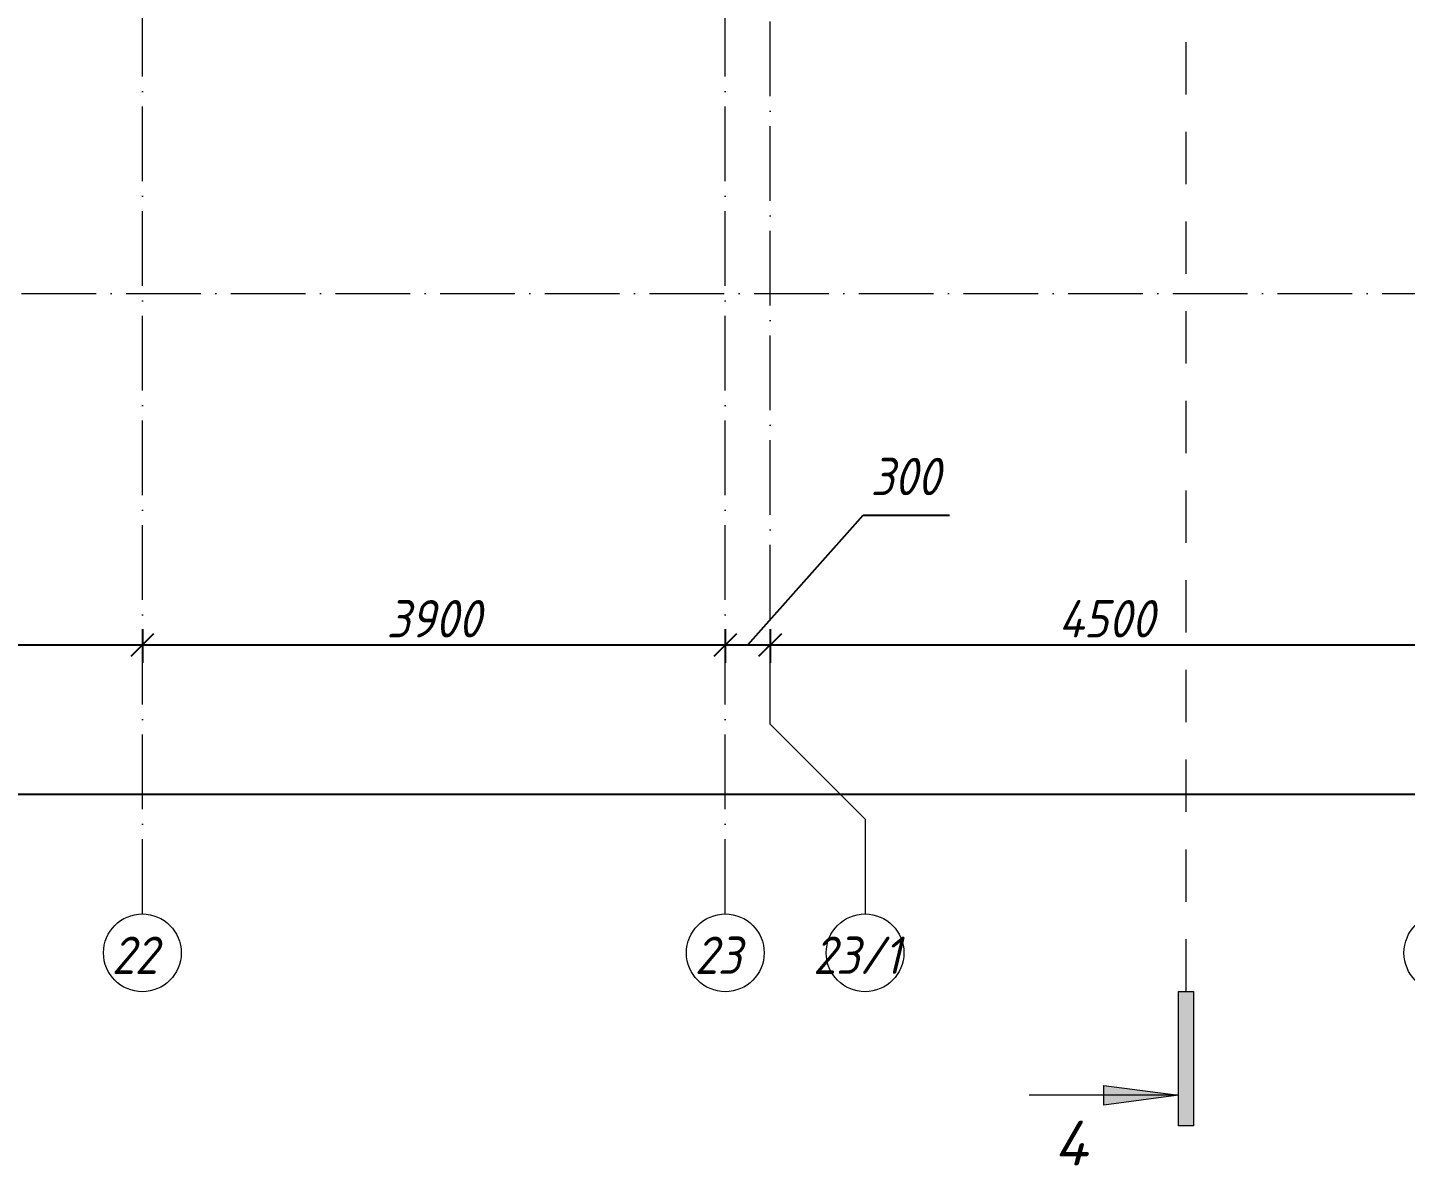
# Model space of a CAD drawing. Header units: millimetres. Extents: x -6064 to 178764, y -5836 to 29924.
# Drawn here: x 79892 to 89110, y -5832 to 1779 of the extents above; entities that cross this region are included whole.
import ezdxf

# ---------------------------------------------------------------- set-up
doc = ezdxf.new("R2010")
doc.units = ezdxf.units.MM
doc.linetypes.add('01 Штриховая _4 мм_', pattern=[600, 350, -250])
doc.linetypes.add('50_200_ШТРИХ_1Т_ш5_п1_п1_', pattern=[700, 500, -100, 0, -100])
doc.layers.add('A-ANNO-DIMS', color=7, linetype='Continuous')
for name, color, linetype, lineweight in [('G-ANNO-SYMB-1', 7, '01 Штриховая _4 мм_', 9), ('Оси', 7, 'Continuous', 9), ('Оси-1', 7, '50_200_ШТРИХ_1Т_ш5_п1_п1_', 9)]:
    doc.layers.add(name, color=color, linetype=linetype, lineweight=lineweight)
doc.styles.add('ISOCPEUR_I', font='isocpeui.ttf', dxfattribs={"width": 0.9, "height": 250})
doc.styles.add('ISOCPEUR_I_1', font='isocpeui.ttf', dxfattribs={"height": 300})
doc.dimstyles.new('ISO-2_5_0_9К_БОЛЬШОЙ__с_подложкой_', dxfattribs={"dimscale": 304.8, "dimtxt": 248.995294, "dimasz": 0.492126, "dimexe": 0.393701, "dimexo": 0, "dimgap": 0.164042, "dimtad": 1, "dimdec": 0, "dimzin": 0, "dimdsep": 46, "dimtxsty": 'ISOCPEUR_I', "dimblk1": 'OBLIQUE', "dimblk2": 'OBLIQUE', "dimsah": 1, "dimcen": 0.09, "dimdle": 0.393701, "dimazin": 0, "dimtfac": 1, "dimtdec": 4, "dimtix": 1, "dimtmove": 0, "dimatfit": 3, "dimfxl": 1, "dimtvp": 1, "dimtfill": 1, "dimtolj": 1, "dimtzin": 0, "dimarcsym": 2})
doc.dimstyles.new('ISO-2_5_0_9К_БОЛЬШОЙ__с_подложкой__1', dxfattribs={"dimscale": 304.8, "dimtxt": 248.995294, "dimasz": 0.492126, "dimexe": 0.393701, "dimexo": 0, "dimgap": 0.164042, "dimtad": 1, "dimdec": 0, "dimzin": 0, "dimdsep": 46, "dimtxsty": 'ISOCPEUR_I', "dimblk1": 'OBLIQUE', "dimblk2": 'OBLIQUE', "dimsah": 1, "dimcen": 0.09, "dimdle": 0.393701, "dimazin": 0, "dimtfac": 1, "dimtdec": 4, "dimtix": 1, "dimtmove": 1, "dimatfit": 3, "dimfxl": 1, "dimtvp": 1, "dimtfill": 1, "dimtolj": 1, "dimtzin": 0, "dimarcsym": 2})
doc.dimstyles.new('ISO-2_5_0_9К_БОЛЬШОЙ__с_подложкой__2', dxfattribs={"dimscale": 304.8, "dimtxt": 248.995294, "dimasz": 0.492126, "dimexe": 0.393701, "dimexo": 0, "dimgap": 0.164042, "dimtad": 1, "dimdec": 0, "dimzin": 0, "dimdsep": 46, "dimtxsty": 'ISOCPEUR_I', "dimblk1": 'OBLIQUE', "dimblk2": 'OBLIQUE', "dimsah": 1, "dimcen": 0.09, "dimdle": 0.393701, "dimazin": 0, "dimtfac": 1, "dimtdec": 4, "dimtix": 1, "dimtmove": 2, "dimatfit": 3, "dimfxl": 1, "dimtvp": 1, "dimtfill": 1, "dimtolj": 1, "dimtzin": 0, "dimarcsym": 2})

# ---------------------------------------------------------------- blocks, each defined once
blk = doc.blocks.new('Ось сетки - Круг_Ø6_00__ISO-2_5_0_9K_ кружки поменьше-23056867-АР1_1_Кладочный план 2 этажа')
at = {"layer": 'Оси'}
blk.add_circle((0, 0), 2.6, dxfattribs=at)
blk = doc.blocks.new('Разрез - Концевая часть разреза пр_-17661887-АР1_1_Кладочный план 2 этажа')
at = {"layer": 'G-ANNO-SYMB-1'}
for points in [[(0, 0.5), (0, -0.5), (-9, -0.5), (-9, 0.5)], [(-6.292, -5.5), (-7.609, -5.5), (-6.95, -0.5)]]:
    blk.add_hatch(color=256, dxfattribs=at).paths.add_polyline_path(points, flags=0)
for p, q in [((0, 0.5), (-9, 0.5)), ((-9, 0.5), (-9, -0.5)), ((0, -0.5), (0, 0.5)), ((-9, -0.5), (0, -0.5)), ((-6.95, -0.5), (-7.609, -5.5)), ((-6.95, -0.5), (-6.95, -10.5)), ((-6.292, -5.5), (-6.95, -0.5)), ((-7.609, -5.5), (-6.292, -5.5))]:
    blk.add_line(p, q, dxfattribs=at)
blk = doc.blocks.new('_Oblique')
at = {"color": 0, "linetype": 'ByBlock', "lineweight": -2}
blk.add_line((-0.5, -0.5), (0.5, 0.5), dxfattribs=at)
blk = doc.blocks.new('DIMBLOCK155-АР1_1_Кладочный план 2 этажа')
at = {"layer": 'A-ANNO-DIMS', "color": 0, "lineweight": -2, "transparency": 16777216}
for p, q in [((75560, -2244.1), (75560, -2470.2)), ((80660, -2244.1), (80660, -2470.2)), ((75440, -2350.2), (80780, -2350.2))]:
    blk.add_line(p, q, dxfattribs=at)
at = {"layer": 'Defpoints', "color": 0, "transparency": 16777216}
for p in [(75560, -2244.1), (80660, -2244.1), (80660, -2350.2)]:
    blk.add_point(p, dxfattribs=at)
at = {"layer": 'A-ANNO-DIMS', "color": 0, "lineweight": -2, "transparency": 16777216, "xscale": 150, "yscale": 150, "zscale": 150, "rotation": 180}
blk.add_blockref('_Oblique', (75560, -2350.2), dxfattribs=at)
at = {"layer": 'A-ANNO-DIMS', "color": 0, "lineweight": -2, "transparency": 16777216, "xscale": 150, "yscale": 150, "zscale": 150}
blk.add_blockref('_Oblique', (80660, -2350.2), dxfattribs=at)
at = {"layer": 'A-ANNO-DIMS', "color": 0, "transparency": 16777216, "insert": (78110, -2175.2), "char_height": 250, "width": 701.018, "attachment_point": 5, "style": 'ISOCPEUR_I', "bg_fill": 3, "box_fill_scale": 1.1, "bg_fill_color": 256, "bg_fill_true_color": 13158600, "bg_fill_transparency": 0}
blk.add_mtext('\\A1;5100', dxfattribs=at)
blk = doc.blocks.new('DIMBLOCK156-АР1_1_Кладочный план 2 этажа')
at = {"layer": 'A-ANNO-DIMS', "color": 0, "lineweight": -2, "transparency": 16777216}
for p, q in [((80660, -2244.1), (80660, -2470.2)), ((84560, -2244.1), (84560, -2470.2)), ((80540, -2350.2), (84680, -2350.2))]:
    blk.add_line(p, q, dxfattribs=at)
at = {"layer": 'Defpoints', "color": 0, "transparency": 16777216}
for p in [(80660, -2244.1), (84560, -2244.1), (84560, -2350.2)]:
    blk.add_point(p, dxfattribs=at)
at = {"layer": 'A-ANNO-DIMS', "color": 0, "lineweight": -2, "transparency": 16777216, "xscale": 150, "yscale": 150, "zscale": 150, "rotation": 180}
blk.add_blockref('_Oblique', (80660, -2350.2), dxfattribs=at)
at = {"layer": 'A-ANNO-DIMS', "color": 0, "lineweight": -2, "transparency": 16777216, "xscale": 150, "yscale": 150, "zscale": 150}
blk.add_blockref('_Oblique', (84560, -2350.2), dxfattribs=at)
at = {"layer": 'A-ANNO-DIMS', "color": 0, "transparency": 16777216, "insert": (82610, -2175.2), "char_height": 250, "width": 758.478, "attachment_point": 5, "style": 'ISOCPEUR_I', "bg_fill": 3, "box_fill_scale": 1.1, "bg_fill_color": 256, "bg_fill_true_color": 13158600, "bg_fill_transparency": 0}
blk.add_mtext('\\A1;3900', dxfattribs=at)
blk = doc.blocks.new('DIMBLOCK157-АР1_1_Кладочный план 2 этажа')
at = {"layer": 'A-ANNO-DIMS', "color": 0, "lineweight": -2, "transparency": 16777216}
for p, q in [((84710, -2350.2), (85481.4, -1482.2)), ((85481.4, -1482.2), (86059.3, -1482.2)), ((84560, -2244.1), (84560, -2470.2)), ((84860, -2244.1), (84860, -2470.2)), ((84440, -2350.2), (84980, -2350.2))]:
    blk.add_line(p, q, dxfattribs=at)
at = {"layer": 'Defpoints', "color": 0, "transparency": 16777216}
for p in [(84560, -2244.1), (84860, -2244.1), (84860, -2350.2)]:
    blk.add_point(p, dxfattribs=at)
at = {"layer": 'A-ANNO-DIMS', "color": 0, "lineweight": -2, "transparency": 16777216, "xscale": 150, "yscale": 150, "zscale": 150, "rotation": 180}
blk.add_blockref('_Oblique', (84560, -2350.2), dxfattribs=at)
at = {"layer": 'A-ANNO-DIMS', "color": 0, "lineweight": -2, "transparency": 16777216, "xscale": 150, "yscale": 150, "zscale": 150}
blk.add_blockref('_Oblique', (84860, -2350.2), dxfattribs=at)
at = {"layer": 'A-ANNO-DIMS', "color": 0, "transparency": 16777216, "insert": (85531.4, -1098.8), "char_height": 250, "width": 568.858, "attachment_point": 1, "line_spacing_factor": 1.149209, "style": 'ISOCPEUR_I', "bg_fill": 3, "box_fill_scale": 1.1, "bg_fill_color": 256, "bg_fill_true_color": 13158600, "bg_fill_transparency": 0}
blk.add_mtext('\\A1;300', dxfattribs=at)
blk = doc.blocks.new('DIMBLOCK158-АР1_1_Кладочный план 2 этажа')
at = {"layer": 'A-ANNO-DIMS', "color": 0, "lineweight": -2, "transparency": 16777216}
for p, q in [((84860, -2244.1), (84860, -2470.2)), ((89360, -2244.1), (89360, -2470.2)), ((84740, -2350.2), (89480, -2350.2))]:
    blk.add_line(p, q, dxfattribs=at)
at = {"layer": 'Defpoints', "color": 0, "transparency": 16777216}
for p in [(84860, -2244.1), (89360, -2244.1), (89360, -2350.2)]:
    blk.add_point(p, dxfattribs=at)
at = {"layer": 'A-ANNO-DIMS', "color": 0, "lineweight": -2, "transparency": 16777216, "xscale": 150, "yscale": 150, "zscale": 150, "rotation": 180}
blk.add_blockref('_Oblique', (84860, -2350.2), dxfattribs=at)
at = {"layer": 'A-ANNO-DIMS', "color": 0, "lineweight": -2, "transparency": 16777216, "xscale": 150, "yscale": 150, "zscale": 150}
blk.add_blockref('_Oblique', (89360, -2350.2), dxfattribs=at)
at = {"layer": 'A-ANNO-DIMS', "color": 0, "transparency": 16777216, "insert": (87110, -2175.2), "char_height": 250, "width": 781.462, "attachment_point": 5, "style": 'ISOCPEUR_I', "bg_fill": 3, "box_fill_scale": 1.1, "bg_fill_color": 256, "bg_fill_true_color": 13158600, "bg_fill_transparency": 0}
blk.add_mtext('\\A1;4500', dxfattribs=at)
blk = doc.blocks.new('DIMBLOCK169-АР1_1_Кладочный план 2 этажа')
at = {"layer": 'A-ANNO-DIMS', "color": 0, "lineweight": -2, "transparency": 16777216}
for p, q in [((110, -3243.8), (110, -3469.8)), ((125010, -3243.8), (125010, -3469.8)), ((-10, -3349.8), (60785.8, -3349.8)), ((125130, -3349.8), (61788, -3349.8))]:
    blk.add_line(p, q, dxfattribs=at)
at = {"layer": 'Defpoints', "color": 0, "transparency": 16777216}
for p in [(110, -3243.8), (125010, -3243.8), (125010, -3349.8)]:
    blk.add_point(p, dxfattribs=at)
at = {"layer": 'A-ANNO-DIMS', "color": 0, "lineweight": -2, "transparency": 16777216, "xscale": 150, "yscale": 150, "zscale": 150, "rotation": 180}
blk.add_blockref('_Oblique', (110, -3349.8), dxfattribs=at)
at = {"layer": 'A-ANNO-DIMS', "color": 0, "lineweight": -2, "transparency": 16777216, "xscale": 150, "yscale": 150, "zscale": 150}
blk.add_blockref('_Oblique', (125010, -3349.8), dxfattribs=at)
at = {"layer": 'A-ANNO-DIMS', "color": 0, "transparency": 16777216, "insert": (60735.3, -2973.2), "char_height": 250, "width": 1103.241, "attachment_point": 1, "line_spacing_factor": 1.149209, "style": 'ISOCPEUR_I', "bg_fill": 3, "box_fill_scale": 1.1, "bg_fill_color": 256, "bg_fill_true_color": 13158600, "bg_fill_transparency": 0}
blk.add_mtext('\\A1;124900', dxfattribs=at)

msp = doc.modelspace()

# ---------------------------------------------------------------- linework, layer by layer
at = {"layer": 'G-ANNO-SYMB-1'}
msp.add_line((87642.6, -4667.9), (87642.6, 28387.6), dxfattribs=at)
at = {"layer": 'Оси'}
for p, q in [((84860, -2880), (85495, -3515)), ((85495, -3515), (85495, -4150))]:
    msp.add_line(p, q, dxfattribs=at)
at = {"layer": 'Оси-1'}
for p, q in [((80660, -4150), (80660, 28615.1)), ((84560, -4150), (84560, 28636.9)), ((84860, -2880), (84860, 28636.9)), ((-4160, 0), (125951.6, 0))]:
    msp.add_line(p, q, dxfattribs=at)

# ---------------------------------------------------------------- block references
at = {"layer": 'G-ANNO-SYMB-1', "extrusion": (0, 0, -1), "xscale": 99.99999999999993, "yscale": 99.99999999999993, "zscale": 99.99999999999993, "rotation": 90.00000000000001}
msp.add_blockref('Разрез - Концевая часть разреза пр_-17661887-АР1_1_Кладочный план 2 этажа', (-87642.6, -4667.9), dxfattribs=at)
at = {"layer": 'Оси', "xscale": 99.99999999999993, "yscale": 99.99999999999993, "zscale": 99.99999999999993}
for p in [(80660, -4410), (84560, -4410), (85495, -4410), (89360, -4410)]:
    msp.add_blockref('Ось сетки - Круг_Ø6_00__ISO-2_5_0_9K_ кружки поменьше-23056867-АР1_1_Кладочный план 2 этажа', p, dxfattribs=at)

# ---------------------------------------------------------------- texts
at = {"layer": 'G-ANNO-SYMB-1', "insert": (86756.5, -5532.7), "char_height": 300, "width": 296.624, "attachment_point": 1, "style": 'ISOCPEUR_I_1'}
msp.add_mtext('\\fISOCPEUR|b0|i1|c204|p34|;4', dxfattribs=at)
at = {"layer": 'Оси', "char_height": 250, "attachment_point": 1, "style": 'ISOCPEUR_I'}
for s, insert, width in [('22', (80455.1, -4301.2), 404.05), ('23', (84355.1, -4301.2), 404.05), ('23/1', (85147, -4301.2), 750.379)]:
    msp.add_mtext(s, dxfattribs=dict(at, insert=insert, width=width))

# ---------------------------------------------------------------- next in the draw order: dimensions: what is measured, and where the dimension line sits
at = {"layer": 'A-ANNO-DIMS'}
dim = msp.add_linear_dim(base=(80660, -2350.2), p1=(75560, -2244.1), p2=(80660, -2244.1), dimstyle='ISO-2_5_0_9К_БОЛЬШОЙ__с_подложкой_', override={"dimpost": '<>', "dimfxl": 5100}, dxfattribs=at)
dim.commit()
dim.dimension.update_dxf_attribs({"geometry": 'DIMBLOCK155-АР1_1_Кладочный план 2 этажа', "text_midpoint": (78110, -2175.2)})
dim = msp.add_linear_dim(base=(125010, -3349.8), p1=(110, -3243.8), p2=(125010, -3243.8), dimstyle='ISO-2_5_0_9К_БОЛЬШОЙ__с_подложкой__2', override={"dimpost": '<>', "dimfxl": 124899.999966}, dxfattribs=at)
dim.commit()
dim.dimension.update_dxf_attribs({"geometry": 'DIMBLOCK169-АР1_1_Кладочный план 2 этажа', "text_midpoint": (61286.9, -3139.9), "dimtype": 160})

# ---------------------------------------------------------------- next in the draw order: dimensions: what is measured, and where the dimension line sits
dim = msp.add_linear_dim(base=(84560, -2350.2), p1=(80660, -2244.1), p2=(84560, -2244.1), dimstyle='ISO-2_5_0_9К_БОЛЬШОЙ__с_подложкой_', override={"dimpost": '<>', "dimfxl": 3900}, dxfattribs=at)
dim.commit()
dim.dimension.update_dxf_attribs({"geometry": 'DIMBLOCK156-АР1_1_Кладочный план 2 этажа', "text_midpoint": (82610, -2175.2)})

# ---------------------------------------------------------------- next in the draw order: dimensions: what is measured, and where the dimension line sits
dim = msp.add_linear_dim(base=(84860, -2350.2), p1=(84560, -2244.1), p2=(84860, -2244.1), dimstyle='ISO-2_5_0_9К_БОЛЬШОЙ__с_подложкой__1', override={"dimpost": '<>', "dimfxl": 300}, dxfattribs=at)
dim.commit()
dim.dimension.update_dxf_attribs({"geometry": 'DIMBLOCK157-АР1_1_Кладочный план 2 этажа', "text_midpoint": (85531.4, -1482.2), "dimtype": 160})

# ---------------------------------------------------------------- next in the draw order: dimensions: what is measured, and where the dimension line sits
dim = msp.add_linear_dim(base=(89360, -2350.2), p1=(84860, -2244.1), p2=(89360, -2244.1), dimstyle='ISO-2_5_0_9К_БОЛЬШОЙ__с_подложкой_', override={"dimpost": '<>', "dimfxl": 4500}, dxfattribs=at)
dim.commit()
dim.dimension.update_dxf_attribs({"geometry": 'DIMBLOCK158-АР1_1_Кладочный план 2 этажа', "text_midpoint": (87110, -2175.2)})

doc.saveas('drawing.dxf')
